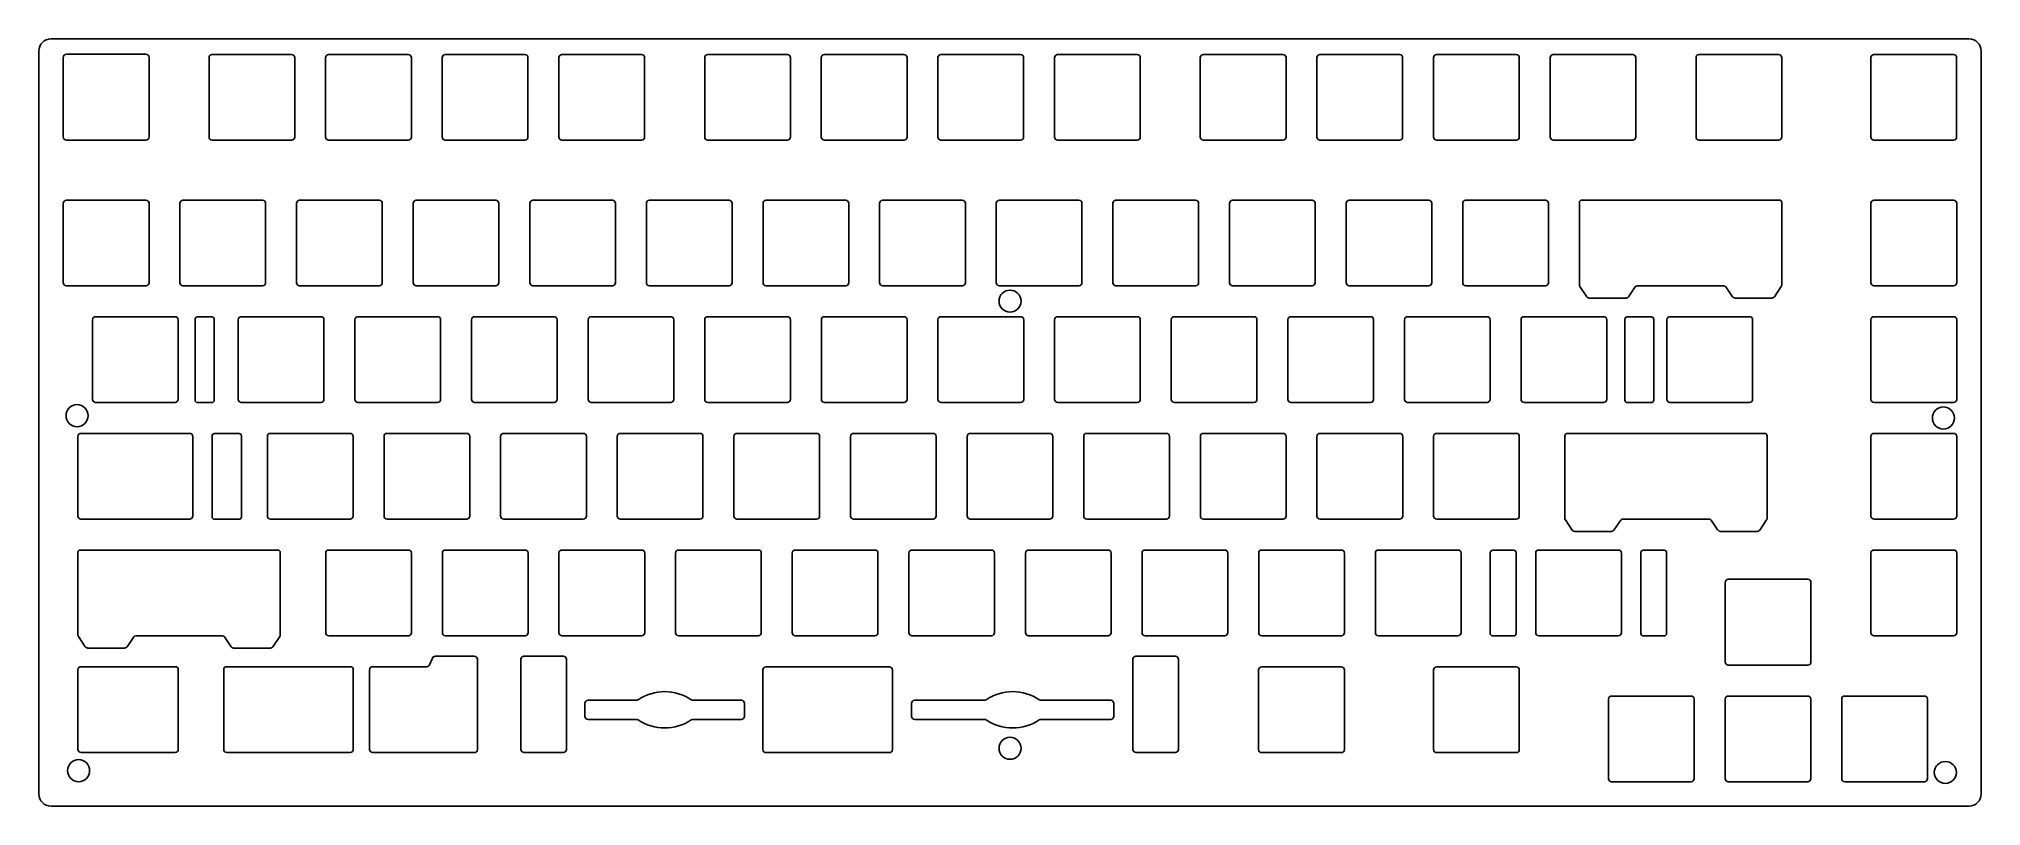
# Model space of a CAD drawing. Header units: millimetres. Extents: x 2 to 319, y 3 to 128.
import ezdxf

# ---------------------------------------------------------------- set-up
doc = ezdxf.new("R2010")
doc.units = ezdxf.units.MM
doc.header["$MEASUREMENT"] = 0

msp = doc.modelspace()

# ---------------------------------------------------------------- linework, layer by layer
for p, q in [((3.72, 128.36), (317, 128.36)), ((253.37, 88.16), (253.37, 101.63)), ((253.77, 102.03), (286.03, 102.03)), ((286.43, 101.63), (286.43, 88.16)), ((254.99, 86.03), (260.99, 86.03)), ((278.81, 86.03), (284.81, 86.03)), ((250.99, 50.06), (250.99, 63.53)), ((251.39, 63.93), (283.64, 63.93)), ((284.04, 63.53), (284.04, 50.06)), ((252.61, 47.93), (258.61, 47.93)), ((276.43, 47.93), (282.43, 47.93)), ((8.1, 31.01), (8.1, 44.48)), ((8.5, 44.88), (40.76, 44.88)), ((41.16, 44.48), (41.16, 31.01)), ((9.72, 28.88), (15.72, 28.88)), ((33.54, 28.88), (39.54, 28.88)), ((65.09, 25.83), (56.24, 25.83)), ((65.56, 26.14), (66.01, 27.24)), ((66.48, 27.55), (72.86, 27.55)), ((73.36, 12.3), (73.36, 27.05)), ((80.46, 12.33), (80.46, 27.05)), ((87.9, 27.05), (87.9, 12.33)), ((180.43, 27.05), (180.43, 12.33)), ((187.88, 12.33), (187.88, 27.05)), ((55.74, 25.33), (55.74, 12.33)), ((90.93, 19.87), (90.93, 17.73)), ((99.34, 20.37), (91.43, 20.37)), ((116.49, 20.37), (108.58, 20.37)), ((116.99, 17.73), (116.99, 19.87)), ((144.29, 17.73), (144.29, 19.87)), ((144.79, 20.37), (156.19, 20.37)), ((176.82, 20.37), (165.42, 20.37)), ((177.32, 17.73), (177.32, 19.87)), ((91.43, 17.23), (99.34, 17.23)), ((108.58, 17.23), (116.49, 17.23)), ((156.19, 17.23), (144.79, 17.23)), ((165.42, 17.23), (176.82, 17.23)), ((56.24, 11.83), (66.36, 11.83)), ((66.36, 11.83), (66.36, 11.8)), ((66.36, 11.8), (72.86, 11.8))]:
    msp.add_line(p, q)
at = {"linetype": 'Continuous'}
for p, q in [((1.72, 126.36), (1.72, 5.06)), ((319, 5.06), (319, 126.36)), ((3.72, 3.06), (317, 3.06))]:
    msp.add_line(p, q, dxfattribs=at)
at = {"color": 0}
for p, q in [((253.46, 87.92), (254.57, 86.25)), ((262.5, 87.87), (261.4, 86.25)), ((262.82, 88.03), (276.98, 88.03)), ((277.29, 87.87), (278.4, 86.25)), ((286.34, 87.92), (285.23, 86.25)), ((27.25, 82.56), (27.25, 69.36)), ((29.98, 82.96), (27.65, 82.96)), ((30.38, 69.36), (30.38, 82.56)), ((260.8, 82.56), (260.8, 69.36)), ((265.12, 82.96), (261.2, 82.96)), ((265.52, 69.36), (265.52, 82.56)), ((27.65, 68.96), (29.98, 68.96)), ((261.2, 68.96), (265.12, 68.96)), ((30.03, 63.51), (30.03, 50.31)), ((34.42, 63.91), (30.43, 63.91)), ((34.82, 50.31), (34.82, 63.51)), ((30.43, 49.91), (34.42, 49.91)), ((251.08, 49.82), (252.19, 48.15)), ((260.12, 49.77), (259.02, 48.15)), ((260.44, 49.93), (274.6, 49.93)), ((274.91, 49.77), (276.01, 48.15)), ((283.96, 49.82), (282.84, 48.15)), ((238.82, 31.26), (238.82, 44.46)), ((239.22, 44.86), (242.64, 44.86)), ((243.04, 44.46), (243.04, 31.26)), ((263.41, 44.46), (263.41, 31.26)), ((267.22, 44.86), (263.81, 44.86)), ((267.62, 31.26), (267.62, 44.46)), ((8.19, 30.77), (9.31, 29.1)), ((17.24, 30.72), (16.14, 29.1)), ((17.55, 30.88), (31.71, 30.88)), ((32.03, 30.72), (33.13, 29.1)), ((41.07, 30.77), (39.96, 29.1)), ((242.64, 30.86), (239.22, 30.86)), ((263.81, 30.86), (267.22, 30.86)), ((87.4, 27.55), (80.96, 27.55)), ((180.93, 27.55), (187.38, 27.55)), ((80.96, 11.83), (87.4, 11.83)), ((180.93, 11.83), (187.38, 11.83))]:
    msp.add_line(p, q, dxfattribs=at)
for points in [[(19.22, 125.84), (6.22, 125.84, 0.414214), (5.72, 125.34), (5.72, 112.34, 0.414214), (6.22, 111.84), (19.22, 111.84, 0.414214), (19.72, 112.34), (19.72, 125.34, 0.414214)], [(43.02, 125.81), (30.02, 125.81, 0.414214), (29.52, 125.31), (29.52, 112.31, 0.414214), (30.02, 111.81), (43.02, 111.81, 0.414214), (43.52, 112.31), (43.52, 125.31, 0.414214)], [(62.07, 125.81), (49.07, 125.81, 0.414214), (48.57, 125.31), (48.57, 112.31, 0.414214), (49.07, 111.81), (62.07, 111.81, 0.414214), (62.57, 112.31), (62.57, 125.31, 0.414214)], [(81.12, 125.81), (68.12, 125.81, 0.414214), (67.62, 125.31), (67.62, 112.31, 0.414214), (68.12, 111.81), (81.12, 111.81, 0.414214), (81.62, 112.31), (81.62, 125.31, 0.414214)], [(100.17, 125.81), (87.17, 125.81, 0.414214), (86.67, 125.31), (86.67, 112.31, 0.414214), (87.17, 111.81), (100.17, 111.81, 0.414214), (100.67, 112.31), (100.67, 125.31, 0.414214)], [(123.99, 125.81), (110.99, 125.81, 0.414214), (110.49, 125.31), (110.49, 112.31, 0.414214), (110.99, 111.81), (123.99, 111.81, 0.414214), (124.49, 112.31), (124.49, 125.31, 0.414214)], [(143.04, 125.81), (130.04, 125.81, 0.414214), (129.54, 125.31), (129.54, 112.31, 0.414214), (130.04, 111.81), (143.04, 111.81, 0.414214), (143.54, 112.31), (143.54, 125.31, 0.414214)], [(162.09, 125.81), (149.09, 125.81, 0.414214), (148.59, 125.31), (148.59, 112.31, 0.414214), (149.09, 111.81), (162.09, 111.81, 0.414214), (162.59, 112.31), (162.59, 125.31, 0.414214)], [(181.14, 125.81), (168.14, 125.81, 0.414214), (167.64, 125.31), (167.64, 112.31, 0.414214), (168.14, 111.81), (181.14, 111.81, 0.414214), (181.64, 112.31), (181.64, 125.31, 0.414214)], [(204.95, 125.81), (191.95, 125.81, 0.414214), (191.45, 125.31), (191.45, 112.31, 0.414214), (191.95, 111.81), (204.95, 111.81, 0.414214), (205.45, 112.31), (205.45, 125.31, 0.414214)], [(224, 125.81), (211, 125.81, 0.414214), (210.5, 125.31), (210.5, 112.31, 0.414214), (211, 111.81), (224, 111.81, 0.414214), (224.5, 112.31), (224.5, 125.31, 0.414214)], [(243.05, 125.81), (230.05, 125.81, 0.414214), (229.55, 125.31), (229.55, 112.31, 0.414214), (230.05, 111.81), (243.05, 111.81, 0.414214), (243.55, 112.31), (243.55, 125.31, 0.414214)], [(262.1, 125.81), (249.1, 125.81, 0.414214), (248.6, 125.31), (248.6, 112.31, 0.414214), (249.1, 111.81), (262.1, 111.81, 0.414214), (262.6, 112.31), (262.6, 125.31, 0.414214)], [(285.92, 125.81), (272.92, 125.81, 0.414214), (272.42, 125.31), (272.42, 112.31, 0.414214), (272.92, 111.81), (285.92, 111.81, 0.414214), (286.42, 112.31), (286.42, 125.31, 0.414214)], [(314.49, 125.81), (301.49, 125.81, 0.414214), (300.99, 125.31), (300.99, 112.31, 0.414214), (301.49, 111.81), (314.49, 111.81, 0.414214), (314.99, 112.31), (314.99, 125.31, 0.414214)], [(19.22, 102.03), (6.22, 102.03, 0.414214), (5.72, 101.53), (5.72, 88.53, 0.414214), (6.22, 88.03), (19.22, 88.03, 0.414214), (19.72, 88.53), (19.72, 101.53, 0.414214)], [(38.27, 102.03), (25.27, 102.03, 0.414214), (24.77, 101.53), (24.77, 88.53, 0.414214), (25.27, 88.03), (38.27, 88.03, 0.414214), (38.77, 88.53), (38.77, 101.53, 0.414214)], [(57.32, 102.03), (44.32, 102.03, 0.414214), (43.82, 101.53), (43.82, 88.53, 0.414214), (44.32, 88.03), (57.32, 88.03, 0.414214), (57.82, 88.53), (57.82, 101.53, 0.414214)], [(76.37, 102.03), (63.37, 102.03, 0.414214), (62.87, 101.53), (62.87, 88.53, 0.414214), (63.37, 88.03), (76.37, 88.03, 0.414214), (76.87, 88.53), (76.87, 101.53, 0.414214)], [(95.42, 102.03), (82.42, 102.03, 0.414214), (81.92, 101.53), (81.92, 88.53, 0.414214), (82.42, 88.03), (95.42, 88.03, 0.414214), (95.92, 88.53), (95.92, 101.53, 0.414214)], [(114.47, 102.03), (101.47, 102.03, 0.414214), (100.97, 101.53), (100.97, 88.53, 0.414214), (101.47, 88.03), (114.47, 88.03, 0.414214), (114.97, 88.53), (114.97, 101.53, 0.414214)], [(133.52, 102.03), (120.52, 102.03, 0.414214), (120.02, 101.53), (120.02, 88.53, 0.414214), (120.52, 88.03), (133.52, 88.03, 0.414214), (134.02, 88.53), (134.02, 101.53, 0.414214)], [(152.57, 102.03), (139.57, 102.03, 0.414214), (139.07, 101.53), (139.07, 88.53, 0.414214), (139.57, 88.03), (152.57, 88.03, 0.414214), (153.07, 88.53), (153.07, 101.53, 0.414214)], [(171.62, 102.03), (158.62, 102.03, 0.414214), (158.12, 101.53), (158.12, 88.53, 0.414214), (158.62, 88.03), (171.62, 88.03, 0.414214), (172.12, 88.53), (172.12, 101.53, 0.414214)], [(190.67, 102.03), (177.67, 102.03, 0.414214), (177.17, 101.53), (177.17, 88.53, 0.414214), (177.67, 88.03), (190.67, 88.03, 0.414214), (191.17, 88.53), (191.17, 101.53, 0.414214)], [(209.72, 102.03), (196.72, 102.03, 0.414214), (196.22, 101.53), (196.22, 88.53, 0.414214), (196.72, 88.03), (209.72, 88.03, 0.414214), (210.22, 88.53), (210.22, 101.53, 0.414214)], [(228.77, 102.03), (215.77, 102.03, 0.414214), (215.27, 101.53), (215.27, 88.53, 0.414214), (215.77, 88.03), (228.77, 88.03, 0.414214), (229.27, 88.53), (229.27, 101.53, 0.414214)], [(247.82, 102.03), (234.82, 102.03, 0.414214), (234.32, 101.53), (234.32, 88.53, 0.414214), (234.82, 88.03), (247.82, 88.03, 0.414214), (248.32, 88.53), (248.32, 101.53, 0.414214)], [(314.5, 102.03), (301.5, 102.03, 0.414214), (301, 101.53), (301, 88.53, 0.414214), (301.5, 88.03), (314.5, 88.03, 0.414214), (315, 88.53), (315, 101.53, 0.414214)], [(23.99, 82.98), (10.99, 82.98, 0.414214), (10.49, 82.48), (10.49, 69.48, 0.414214), (10.99, 68.98), (23.99, 68.98, 0.414214), (24.49, 69.48), (24.49, 82.48, 0.414214)], [(47.8, 82.98), (34.8, 82.98, 0.414214), (34.3, 82.48), (34.3, 69.48, 0.414214), (34.8, 68.98), (47.8, 68.98, 0.414214), (48.3, 69.48), (48.3, 82.48, 0.414214)], [(66.85, 82.98), (53.85, 82.98, 0.414214), (53.35, 82.48), (53.35, 69.48, 0.414214), (53.85, 68.98), (66.85, 68.98, 0.414214), (67.35, 69.48), (67.35, 82.48, 0.414214)], [(85.9, 82.98), (72.9, 82.98, 0.414214), (72.4, 82.48), (72.4, 69.48, 0.414214), (72.9, 68.98), (85.9, 68.98, 0.414214), (86.4, 69.48), (86.4, 82.48, 0.414214)], [(104.95, 82.98), (91.95, 82.98, 0.414214), (91.45, 82.48), (91.45, 69.48, 0.414214), (91.95, 68.98), (104.95, 68.98, 0.414214), (105.45, 69.48), (105.45, 82.48, 0.414214)], [(124, 82.98), (111, 82.98, 0.414214), (110.5, 82.48), (110.5, 69.48, 0.414214), (111, 68.98), (124, 68.98, 0.414214), (124.5, 69.48), (124.5, 82.48, 0.414214)], [(143.05, 82.98), (130.05, 82.98, 0.414214), (129.55, 82.48), (129.55, 69.48, 0.414214), (130.05, 68.98), (143.05, 68.98, 0.414214), (143.55, 69.48), (143.55, 82.48, 0.414214)], [(162.1, 82.98), (149.1, 82.98, 0.414214), (148.6, 82.48), (148.6, 69.48, 0.414214), (149.1, 68.98), (162.1, 68.98, 0.414214), (162.6, 69.48), (162.6, 82.48, 0.414214)], [(181.15, 82.98), (168.15, 82.98, 0.414214), (167.65, 82.48), (167.65, 69.48, 0.414214), (168.15, 68.98), (181.15, 68.98, 0.414214), (181.65, 69.48), (181.65, 82.48, 0.414214)], [(200.2, 82.98), (187.2, 82.98, 0.414214), (186.7, 82.48), (186.7, 69.48, 0.414214), (187.2, 68.98), (200.2, 68.98, 0.414214), (200.7, 69.48), (200.7, 82.48, 0.414214)], [(219.25, 82.98), (206.25, 82.98, 0.414214), (205.75, 82.48), (205.75, 69.48, 0.414214), (206.25, 68.98), (219.25, 68.98, 0.414214), (219.75, 69.48), (219.75, 82.48, 0.414214)], [(238.3, 82.98), (225.3, 82.98, 0.414214), (224.8, 82.48), (224.8, 69.48, 0.414214), (225.3, 68.98), (238.3, 68.98, 0.414214), (238.8, 69.48), (238.8, 82.48, 0.414214)], [(257.35, 82.98), (244.35, 82.98, 0.414214), (243.85, 82.48), (243.85, 69.48, 0.414214), (244.35, 68.98), (257.35, 68.98, 0.414214), (257.85, 69.48), (257.85, 82.48, 0.414214)], [(281.16, 82.98), (268.16, 82.98, 0.414214), (267.66, 82.48), (267.66, 69.48, 0.414214), (268.16, 68.98), (281.16, 68.98, 0.414214), (281.66, 69.48), (281.66, 82.48, 0.414214)], [(314.5, 82.98), (301.5, 82.98, 0.414214), (301, 82.48), (301, 69.48, 0.414214), (301.5, 68.98), (314.5, 68.98, 0.414214), (315, 69.48), (315, 82.48, 0.414214)], [(26.37, 63.93), (8.61, 63.93, 0.414214), (8.11, 63.43), (8.11, 50.43, 0.414214), (8.61, 49.93), (26.37, 49.93, 0.414214), (26.87, 50.43), (26.87, 63.43, 0.414214)], [(52.56, 63.93), (39.56, 63.93, 0.414214), (39.06, 63.43), (39.06, 50.43, 0.414214), (39.56, 49.93), (52.56, 49.93, 0.414214), (53.06, 50.43), (53.06, 63.43, 0.414214)], [(71.61, 63.93), (58.61, 63.93, 0.414214), (58.11, 63.43), (58.11, 50.43, 0.414214), (58.61, 49.93), (71.61, 49.93, 0.414214), (72.11, 50.43), (72.11, 63.43, 0.414214)], [(90.66, 63.93), (77.66, 63.93, 0.414214), (77.16, 63.43), (77.16, 50.43, 0.414214), (77.66, 49.93), (90.66, 49.93, 0.414214), (91.16, 50.43), (91.16, 63.43, 0.414214)], [(109.71, 63.93), (96.71, 63.93, 0.414214), (96.21, 63.43), (96.21, 50.43, 0.414214), (96.71, 49.93), (109.71, 49.93, 0.414214), (110.21, 50.43), (110.21, 63.43, 0.414214)], [(128.76, 63.93), (115.76, 63.93, 0.414214), (115.26, 63.43), (115.26, 50.43, 0.414214), (115.76, 49.93), (128.76, 49.93, 0.414214), (129.26, 50.43), (129.26, 63.43, 0.414214)], [(147.81, 63.93), (134.81, 63.93, 0.414214), (134.31, 63.43), (134.31, 50.43, 0.414214), (134.81, 49.93), (147.81, 49.93, 0.414214), (148.31, 50.43), (148.31, 63.43, 0.414214)], [(166.86, 63.93), (153.86, 63.93, 0.414214), (153.36, 63.43), (153.36, 50.43, 0.414214), (153.86, 49.93), (166.86, 49.93, 0.414214), (167.36, 50.43), (167.36, 63.43, 0.414214)], [(185.91, 63.93), (172.91, 63.93, 0.414214), (172.41, 63.43), (172.41, 50.43, 0.414214), (172.91, 49.93), (185.91, 49.93, 0.414214), (186.41, 50.43), (186.41, 63.43, 0.414214)], [(204.96, 63.93), (191.96, 63.93, 0.414214), (191.46, 63.43), (191.46, 50.43, 0.414214), (191.96, 49.93), (204.96, 49.93, 0.414214), (205.46, 50.43), (205.46, 63.43, 0.414214)], [(224.01, 63.93), (211.01, 63.93, 0.414214), (210.51, 63.43), (210.51, 50.43, 0.414214), (211.01, 49.93), (224.01, 49.93, 0.414214), (224.51, 50.43), (224.51, 63.43, 0.414214)], [(243.06, 63.93), (230.06, 63.93, 0.414214), (229.56, 63.43), (229.56, 50.43, 0.414214), (230.06, 49.93), (243.06, 49.93, 0.414214), (243.56, 50.43), (243.56, 63.43, 0.414214)], [(314.5, 63.93), (301.5, 63.93, 0.414214), (301, 63.43), (301, 50.43, 0.414214), (301.5, 49.93), (314.5, 49.93, 0.414214), (315, 50.43), (315, 63.43, 0.414214)], [(62.09, 44.88), (49.09, 44.88, 0.414214), (48.59, 44.38), (48.59, 31.38, 0.414214), (49.09, 30.88), (62.09, 30.88, 0.414214), (62.59, 31.38), (62.59, 44.38, 0.414214)], [(81.14, 44.88), (68.14, 44.88, 0.414214), (67.64, 44.38), (67.64, 31.38, 0.414214), (68.14, 30.88), (81.14, 30.88, 0.414214), (81.64, 31.38), (81.64, 44.38, 0.414214)], [(100.19, 44.88), (87.19, 44.88, 0.414214), (86.69, 44.38), (86.69, 31.38, 0.414214), (87.19, 30.88), (100.19, 30.88, 0.414214), (100.69, 31.38), (100.69, 44.38, 0.414214)], [(119.24, 44.88), (106.24, 44.88, 0.414214), (105.74, 44.38), (105.74, 31.38, 0.414214), (106.24, 30.88), (119.24, 30.88, 0.414214), (119.74, 31.38), (119.74, 44.38, 0.414214)], [(138.29, 44.88), (125.29, 44.88, 0.414214), (124.79, 44.38), (124.79, 31.38, 0.414214), (125.29, 30.88), (138.29, 30.88, 0.414214), (138.79, 31.38), (138.79, 44.38, 0.414214)], [(157.34, 44.88), (144.34, 44.88, 0.414214), (143.84, 44.38), (143.84, 31.38, 0.414214), (144.34, 30.88), (157.34, 30.88, 0.414214), (157.84, 31.38), (157.84, 44.38, 0.414214)], [(176.39, 44.88), (163.39, 44.88, 0.414214), (162.89, 44.38), (162.89, 31.38, 0.414214), (163.39, 30.88), (176.39, 30.88, 0.414214), (176.89, 31.38), (176.89, 44.38, 0.414214)], [(195.44, 44.88), (182.44, 44.88, 0.414214), (181.94, 44.38), (181.94, 31.38, 0.414214), (182.44, 30.88), (195.44, 30.88, 0.414214), (195.94, 31.38), (195.94, 44.38, 0.414214)], [(214.49, 44.88), (201.49, 44.88, 0.414214), (200.99, 44.38), (200.99, 31.38, 0.414214), (201.49, 30.88), (214.49, 30.88, 0.414214), (214.99, 31.38), (214.99, 44.38, 0.414214)], [(233.54, 44.88), (220.54, 44.88, 0.414214), (220.04, 44.38), (220.04, 31.38, 0.414214), (220.54, 30.88), (233.54, 30.88, 0.414214), (234.04, 31.38), (234.04, 44.38, 0.414214)], [(259.73, 44.88), (246.73, 44.88, 0.414214), (246.23, 44.38), (246.23, 31.38, 0.414214), (246.73, 30.88), (259.73, 30.88, 0.414214), (260.23, 31.38), (260.23, 44.38, 0.414214)], [(314.5, 44.88), (301.5, 44.88, 0.414214), (301, 44.38), (301, 31.38, 0.414214), (301.5, 30.88), (314.5, 30.88, 0.414214), (315, 31.38), (315, 44.38, 0.414214)], [(290.69, 40.11), (277.69, 40.11, 0.414214), (277.19, 39.61), (277.19, 26.61, 0.414214), (277.69, 26.11), (290.69, 26.11, 0.414214), (291.19, 26.61), (291.19, 39.61, 0.414214)], [(24, 25.83), (8.62, 25.83, 0.414214), (8.12, 25.33), (8.12, 12.33, 0.414214), (8.62, 11.83), (24, 11.83, 0.414214), (24.5, 12.33), (24.5, 25.33, 0.414214)], [(52.58, 25.83), (32.43, 25.83, 0.414214), (31.93, 25.33), (31.93, 12.33, 0.414214), (32.43, 11.83), (52.58, 11.83, 0.414214), (53.08, 12.33), (53.08, 25.33, 0.414214)], [(120.51, 11.8), (140.67, 11.8, 0.414214), (141.17, 12.3), (141.17, 25.3, 0.414214), (140.67, 25.8), (120.51, 25.8, 0.414214), (120.01, 25.3), (120.01, 12.3, 0.414214)], [(214.48, 25.81), (201.48, 25.81, 0.414214), (200.98, 25.31), (200.98, 12.31, 0.414214), (201.48, 11.81), (214.48, 11.81, 0.414214), (214.98, 12.31), (214.98, 25.31, 0.414214)], [(243.06, 25.81), (230.06, 25.81, 0.414214), (229.56, 25.31), (229.56, 12.31, 0.414214), (230.06, 11.81), (243.06, 11.81, 0.414214), (243.56, 12.31), (243.56, 25.31, 0.414214)], [(271.63, 21.05), (258.63, 21.05, 0.414214), (258.13, 20.55), (258.13, 7.55, 0.414214), (258.63, 7.05), (271.63, 7.05, 0.414214), (272.13, 7.55), (272.13, 20.55, 0.414214)], [(290.68, 21.05), (277.68, 21.05, 0.414214), (277.18, 20.55), (277.18, 7.55, 0.414214), (277.68, 7.05), (290.68, 7.05, 0.414214), (291.18, 7.55), (291.18, 20.55, 0.414214)], [(309.73, 21.05), (296.73, 21.05, 0.414214), (296.23, 20.55), (296.23, 7.55, 0.414214), (296.73, 7.05), (309.73, 7.05, 0.414214), (310.23, 7.55), (310.23, 20.55, 0.414214)]]:
    msp.add_lwpolyline(points, format="xyb", close=True)
for centre in [(160.38, 85.53), (7.97, 66.83), (312.83, 66.45), (160.38, 12.51), (8.22, 8.86), (313.15, 8.56)]:
    msp.add_circle(centre, 1.8)
for centre, radius, start, end in [((3.72, 126.36), 2, 90, 180), ((317, 126.36), 2, 0, 90), ((253.77, 101.63), 0.4, 90, 180), ((286.03, 101.63), 0.4, 0, 90), ((253.77, 88.16), 0.4, 180, 217.7546), ((254.99, 86.53), 0.5, 213.78, 270), ((260.99, 86.53), 0.5, 270, 325.9064), ((278.81, 86.53), 0.5, 214.1266, 270), ((284.81, 86.53), 0.5, 270, 326.2462), ((286.03, 88.16), 0.4, 322.2454, 0), ((251.39, 63.53), 0.4, 90, 180), ((283.64, 63.53), 0.4, 0, 90), ((251.39, 50.06), 0.4, 180, 217.7546), ((252.61, 48.43), 0.5, 213.78, 270), ((258.61, 48.43), 0.5, 270, 325.9064), ((276.43, 48.43), 0.5, 214.1266, 270), ((282.43, 48.43), 0.5, 270, 326.2462), ((283.64, 50.06), 0.4, 322.2454, 0), ((8.5, 44.48), 0.4, 90, 180), ((40.76, 44.48), 0.4, 0, 90), ((8.5, 31.01), 0.4, 180, 217.7546), ((9.72, 29.38), 0.5, 213.78, 270), ((15.72, 29.38), 0.5, 270, 325.9064), ((33.54, 29.38), 0.5, 214.1266, 270), ((39.54, 29.38), 0.5, 270, 326.2462), ((40.76, 31.01), 0.4, 322.2454, 0), ((56.24, 25.33), 0.5, 90, 180), ((65.09, 26.33), 0.5, 270, 337.4064), ((66.48, 27.05), 0.5, 90, 157.4064), ((72.86, 27.05), 0.5, 360, 90), ((80.96, 27.05), 0.5, 90, 180), ((87.4, 27.05), 0.5, 0, 90), ((180.93, 27.05), 0.5, 90, 180), ((187.38, 27.05), 0.5, 0, 90), ((91.43, 19.87), 0.5, 90, 180), ((99.34, 20.87), 0.5, 270, 303.7586), ((103.96, 13.95), 7.81, 56.2414, 123.7586), ((108.58, 20.87), 0.5, 236.2414, 270), ((116.49, 19.87), 0.5, 0, 90), ((144.79, 19.87), 0.5, 90, 180), ((156.19, 20.87), 0.5, 270, 303.7586), ((160.8, 13.95), 7.81, 56.2414, 123.7586), ((165.42, 20.87), 0.5, 236.2414, 270), ((176.82, 19.87), 0.5, 0, 90), ((91.43, 17.73), 0.5, 180, 270), ((99.34, 16.73), 0.5, 56.2414, 90), ((103.96, 23.65), 7.81, 236.2414, 303.7586), ((108.58, 16.73), 0.5, 90, 123.7586), ((116.49, 17.73), 0.5, 270, 0), ((144.79, 17.73), 0.5, 180, 270), ((156.19, 16.73), 0.5, 56.2414, 90), ((160.8, 23.65), 7.81, 236.2414, 303.7586), ((165.42, 16.73), 0.5, 90, 123.7586), ((176.82, 17.73), 0.5, 270, 0), ((56.24, 12.33), 0.5, 180, 270), ((72.86, 12.3), 0.5, 270, 0), ((80.96, 12.33), 0.5, 180, 270), ((87.4, 12.33), 0.5, 270, 0), ((180.93, 12.33), 0.5, 180, 270), ((187.38, 12.33), 0.5, 270, 0)]:
    msp.add_arc(centre, radius, start, end)
for centre, start, end in [((262.82, 87.63), 90, 142.2454), ((276.98, 87.63), 37.7546, 90), ((27.65, 82.56), 90, 180), ((29.98, 82.56), 0, 90), ((261.2, 82.56), 90, 180), ((265.12, 82.56), 0, 90), ((27.65, 69.36), 180, 270), ((29.98, 69.36), 270, 0), ((261.2, 69.36), 180, 270), ((265.12, 69.36), 270, 0), ((30.43, 63.51), 90, 180), ((34.42, 63.51), 0, 90), ((30.43, 50.31), 180, 270), ((34.42, 50.31), 270, 0), ((260.44, 49.53), 90, 142.2454), ((274.6, 49.53), 37.7546, 90), ((239.22, 44.46), 90, 180), ((242.64, 44.46), 360, 90), ((263.81, 44.46), 90, 180), ((267.22, 44.46), 0, 90), ((17.55, 30.48), 90, 142.2454), ((31.71, 30.48), 37.7546, 90), ((239.22, 31.26), 180, 270), ((242.64, 31.26), 270, 360), ((263.81, 31.26), 180, 270), ((267.22, 31.26), 270, 0)]:
    msp.add_arc(centre, 0.4, start, end, dxfattribs=at)
at = {"linetype": 'Continuous'}
for centre, start, end in [((3.72, 5.06), 180, 270), ((317, 5.06), 270, 0)]:
    msp.add_arc(centre, 2, start, end, dxfattribs=at)

doc.saveas('drawing.dxf')
